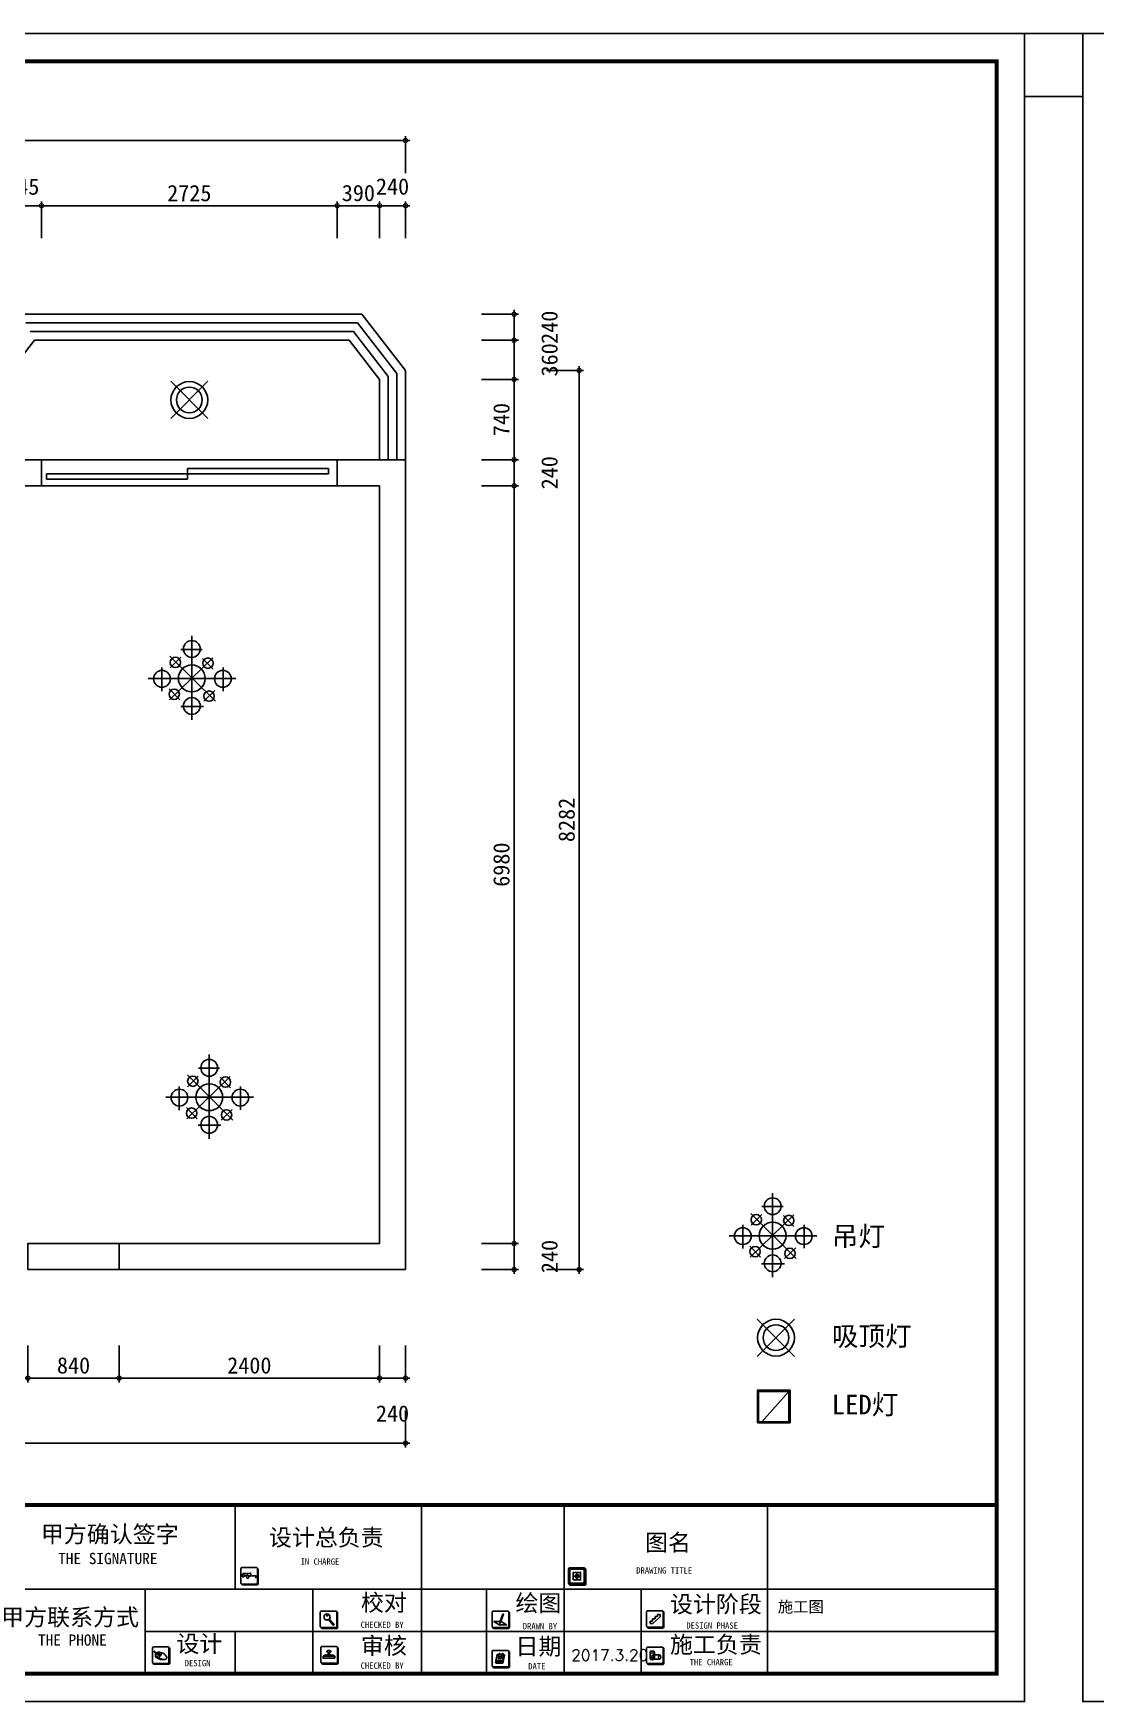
# Model space of a CAD drawing. Header units: millimetres. Extents: x 333665 to 510740, y -473522 to -395501.
# Drawn here: x 434800 to 444590, y -410869 to -395501 of the extents above; entities that cross this region are included whole.
import ezdxf

# ---------------------------------------------------------------- set-up
doc = ezdxf.new("R2010")
doc.units = ezdxf.units.MM
doc.header["$PDMODE"] = 35
doc.header["$PDSIZE"] = 20
for name, color, linetype in [('0-01图框模板说明', 2, 'Continuous'), ('0-02图框细线', 136, 'Continuous'), ('250', 250, 'Continuous'), ('FLOOR', 8, 'Continuous'), ('layer 1', 7, 'Continuous'), ('天花', 2, 'Continuous'), ('家具内线', 8, 'Continuous'), ('家具外线', 50, 'Continuous'), ('柜', 3, 'Continuous'), ('细线', 250, 'Continuous')]:
    doc.layers.add(name, color=color, linetype=linetype)
doc.styles.get("Standard").update_dxf_attribs({"font": 'txt', "bigfont": 'gbcbig.shx'})
doc.styles.add('STYLE1', font='')
doc.styles.add('标注文字', font='simhei.ttf')
doc.styles.get('STYLE1').set_extended_font_data('SimSun')
doc.dimstyles.new('最新标注', dxfattribs={"dimtxt": 150, "dimasz": 80, "dimexe": 40, "dimexo": 40, "dimgap": 40, "dimtad": 1, "dimdec": 0, "dimtxsty": '标注文字', "dimblk": 'DOTSMALL', "dimcen": 2.5, "dimdle": 40, "dimclrd": 46, "dimclre": 46, "dimclrt": 40, "dimadec": 0, "dimazin": 0, "dimtfac": 1, "dimtdec": 0, "dimtmove": 2, "dimatfit": 3, "dimldrblk": 'DOT', "dimfxl": 300, "dimfxlon": 1, "dimarcsym": 0})

# ---------------------------------------------------------------- blocks, each defined once
blk = doc.blocks.new('_DotSmall')
at = {"layer": 'FLOOR', "color": 0, "const_width": 0.5}
blk.add_lwpolyline([(-0.0625, 0, 1), (0.0625, 0, 1)], format="xyb", close=True, dxfattribs=at)
blk = doc.blocks.new('*D236')
at = {"layer": 'Defpoints', "color": 0, "lineweight": -3, "ltscale": 400}
for p in [(434875, -397089), (434530, -399669), (434875, -399669)]:
    blk.add_point(p, dxfattribs=at)
at = {"layer": '细线', "color": 46, "lineweight": -2, "ltscale": 400}
for p, q in [((434490, -397089), (434915, -397089)), ((434530, -397389), (434530, -397049)), ((434875, -397389), (434875, -397049))]:
    blk.add_line(p, q, dxfattribs=at)
at = {"layer": '细线', "color": 46, "lineweight": -2, "ltscale": 400, "xscale": 80, "yscale": 80, "zscale": 80, "rotation": 180}
blk.add_blockref('_DotSmall', (434530, -397089), dxfattribs=at)
at = {"layer": '细线', "color": 46, "lineweight": -2, "ltscale": 400, "xscale": 80, "yscale": 80, "zscale": 80}
blk.add_blockref('_DotSmall', (434875, -397089), dxfattribs=at)
at = {"layer": '细线', "color": 40, "lineweight": -3, "ltscale": 400, "insert": (434702, -396914), "char_height": 150, "attachment_point": 5, "style": '标注文字'}
blk.add_mtext('345', dxfattribs=at)
blk = doc.blocks.new('_Dot')
at = {"color": 0, "linetype": 'ByBlock', "lineweight": -2}
blk.add_line((-0.5, 0), (-1, 0), dxfattribs=at)
at = {"color": 0, "linetype": 'ByBlock', "const_width": 0.5}
blk.add_lwpolyline([(-0.25, 0, 1), (0.25, 0, 1)], format="xyb", close=True, dxfattribs=at)
blk = doc.blocks.new('*D237')
at = {"layer": 'Defpoints', "color": 0, "lineweight": -3, "ltscale": 400}
for p in [(437600, -397089), (434875, -399669), (437600, -399669)]:
    blk.add_point(p, dxfattribs=at)
at = {"layer": '细线', "color": 46, "lineweight": -2, "ltscale": 400}
for p, q in [((434835, -397089), (437640, -397089)), ((434875, -397389), (434875, -397049)), ((437600, -397389), (437600, -397049))]:
    blk.add_line(p, q, dxfattribs=at)
at = {"layer": '细线', "color": 46, "lineweight": -2, "ltscale": 400, "xscale": 80, "yscale": 80, "zscale": 80, "rotation": 180}
blk.add_blockref('_DotSmall', (434875, -397089), dxfattribs=at)
at = {"layer": '细线', "color": 46, "lineweight": -2, "ltscale": 400, "xscale": 80, "yscale": 80, "zscale": 80}
blk.add_blockref('_DotSmall', (437600, -397089), dxfattribs=at)
at = {"layer": '细线', "color": 40, "lineweight": -3, "ltscale": 400, "insert": (436237, -396974), "char_height": 150, "attachment_point": 5, "style": '标注文字'}
blk.add_mtext('2725', dxfattribs=at)
blk = doc.blocks.new('*D238')
at = {"layer": 'Defpoints', "color": 0, "lineweight": -3, "ltscale": 400}
for p in [(437990, -397089), (437600, -399669), (437990, -399669)]:
    blk.add_point(p, dxfattribs=at)
at = {"layer": '细线', "color": 46, "lineweight": -2, "ltscale": 400}
for p, q in [((437560, -397089), (438030, -397089)), ((437600, -397389), (437600, -397049)), ((437990, -397389), (437990, -397049))]:
    blk.add_line(p, q, dxfattribs=at)
at = {"layer": '细线', "color": 46, "lineweight": -2, "ltscale": 400, "xscale": 80, "yscale": 80, "zscale": 80, "rotation": 180}
blk.add_blockref('_DotSmall', (437600, -397089), dxfattribs=at)
at = {"layer": '细线', "color": 46, "lineweight": -2, "ltscale": 400, "xscale": 80, "yscale": 80, "zscale": 80}
blk.add_blockref('_DotSmall', (437990, -397089), dxfattribs=at)
at = {"layer": '细线', "color": 40, "lineweight": -3, "ltscale": 400, "insert": (437795, -396973), "char_height": 150, "attachment_point": 5, "style": '标注文字'}
blk.add_mtext('390', dxfattribs=at)
blk = doc.blocks.new('*D239')
at = {"layer": 'Defpoints', "color": 0, "lineweight": -3, "ltscale": 400}
for p in [(438230, -397089), (438230, -399429), (437990, -399669)]:
    blk.add_point(p, dxfattribs=at)
at = {"layer": '细线', "color": 46, "lineweight": -2, "ltscale": 400}
for p, q in [((437950, -397089), (438270, -397089)), ((437990, -397389), (437990, -397049)), ((438230, -397389), (438230, -397049))]:
    blk.add_line(p, q, dxfattribs=at)
at = {"layer": '细线', "color": 46, "lineweight": -2, "ltscale": 400, "xscale": 80, "yscale": 80, "zscale": 80, "rotation": 180}
blk.add_blockref('_DotSmall', (437990, -397089), dxfattribs=at)
at = {"layer": '细线', "color": 46, "lineweight": -2, "ltscale": 400, "xscale": 80, "yscale": 80, "zscale": 80}
blk.add_blockref('_DotSmall', (438230, -397089), dxfattribs=at)
at = {"layer": '细线', "color": 40, "lineweight": -3, "ltscale": 400, "insert": (438110, -396913), "char_height": 150, "attachment_point": 5, "style": '标注文字'}
blk.add_mtext('240', dxfattribs=at)
blk = doc.blocks.new('*D240')
at = {"color": 46, "lineweight": -2}
for p, q in [((427680, -396489), (438270, -396489)), ((427720, -396789), (427720, -396449)), ((438230, -396789), (438230, -396449))]:
    blk.add_line(p, q, dxfattribs=at)
at = {"layer": 'Defpoints', "color": 0, "lineweight": -3}
for p in [(438230, -396489), (438230, -399429), (427720, -399929)]:
    blk.add_point(p, dxfattribs=at)
at = {"color": 46, "lineweight": -2, "xscale": 80, "yscale": 80, "zscale": 80, "rotation": 180}
blk.add_blockref('_DotSmall', (427720, -396489), dxfattribs=at)
at = {"color": 46, "lineweight": -2, "xscale": 80, "yscale": 80, "zscale": 80}
blk.add_blockref('_DotSmall', (438230, -396489), dxfattribs=at)
at = {"color": 40, "lineweight": -3, "insert": (432975, -396373), "char_height": 150, "attachment_point": 5, "style": '标注文字'}
blk.add_mtext('10510', dxfattribs=at)
blk = doc.blocks.new('*D228')
at = {"color": 46, "lineweight": -2}
for p, q in [((434750, -407589), (434750, -407929)), ((435590, -407589), (435590, -407929)), ((434710, -407889), (435630, -407889))]:
    blk.add_line(p, q, dxfattribs=at)
at = {"layer": 'Defpoints', "color": 0, "lineweight": -3}
for p in [(434750, -406649), (435590, -406649), (435590, -407889)]:
    blk.add_point(p, dxfattribs=at)
at = {"color": 46, "lineweight": -2, "xscale": 80, "yscale": 80, "zscale": 80, "rotation": 180}
blk.add_blockref('_DotSmall', (434750, -407889), dxfattribs=at)
at = {"color": 46, "lineweight": -2, "xscale": 80, "yscale": 80, "zscale": 80}
blk.add_blockref('_DotSmall', (435590, -407889), dxfattribs=at)
at = {"color": 40, "lineweight": -3, "insert": (435170, -407773), "char_height": 150, "attachment_point": 5, "style": '标注文字'}
blk.add_mtext('840', dxfattribs=at)
blk = doc.blocks.new('*D263')
at = {"color": 46, "lineweight": -2}
for p, q in [((435590, -407589), (435590, -407929)), ((437990, -407589), (437990, -407929)), ((435550, -407889), (438030, -407889))]:
    blk.add_line(p, q, dxfattribs=at)
at = {"layer": 'Defpoints', "color": 0, "lineweight": -3}
for p in [(435590, -406649), (437990, -406649), (437990, -407889)]:
    blk.add_point(p, dxfattribs=at)
at = {"color": 46, "lineweight": -2, "xscale": 80, "yscale": 80, "zscale": 80, "rotation": 180}
blk.add_blockref('_DotSmall', (435590, -407889), dxfattribs=at)
at = {"color": 46, "lineweight": -2, "xscale": 80, "yscale": 80, "zscale": 80}
blk.add_blockref('_DotSmall', (437990, -407889), dxfattribs=at)
at = {"color": 40, "lineweight": -3, "insert": (436790, -407773), "char_height": 150, "attachment_point": 5, "style": '标注文字'}
blk.add_mtext('2400', dxfattribs=at)
blk = doc.blocks.new('*D264')
at = {"color": 46, "lineweight": -2}
for p, q in [((437990, -407589), (437990, -407929)), ((438230, -407589), (438230, -407929)), ((437950, -407889), (438270, -407889))]:
    blk.add_line(p, q, dxfattribs=at)
at = {"layer": 'Defpoints', "color": 0, "lineweight": -3}
for p in [(437990, -406649), (438230, -406889), (438230, -407889)]:
    blk.add_point(p, dxfattribs=at)
at = {"color": 46, "lineweight": -2, "xscale": 80, "yscale": 80, "zscale": 80, "rotation": 180}
blk.add_blockref('_DotSmall', (437990, -407889), dxfattribs=at)
at = {"color": 46, "lineweight": -2, "xscale": 80, "yscale": 80, "zscale": 80}
blk.add_blockref('_DotSmall', (438230, -407889), dxfattribs=at)
at = {"color": 40, "lineweight": -3, "insert": (438110, -408216), "char_height": 150, "attachment_point": 5, "style": '标注文字'}
blk.add_mtext('240', dxfattribs=at)
blk = doc.blocks.new('*D265')
at = {"layer": 'Defpoints', "color": 0, "lineweight": -3, "ltscale": 400}
for p in [(427720, -406889), (438230, -406889), (438230, -408489)]:
    blk.add_point(p, dxfattribs=at)
at = {"layer": '细线', "color": 46, "lineweight": -2, "ltscale": 400}
for p, q in [((427720, -408189), (427720, -408529)), ((438230, -408189), (438230, -408529)), ((427680, -408489), (438270, -408489))]:
    blk.add_line(p, q, dxfattribs=at)
at = {"layer": '细线', "color": 46, "lineweight": -2, "ltscale": 400, "xscale": 80, "yscale": 80, "zscale": 80, "rotation": 180}
blk.add_blockref('_DotSmall', (427720, -408489), dxfattribs=at)
at = {"layer": '细线', "color": 46, "lineweight": -2, "ltscale": 400, "xscale": 80, "yscale": 80, "zscale": 80}
blk.add_blockref('_DotSmall', (438230, -408489), dxfattribs=at)
at = {"layer": '细线', "color": 40, "lineweight": -3, "ltscale": 400, "insert": (432975, -408373), "char_height": 150, "attachment_point": 5, "style": '标注文字'}
blk.add_mtext('10510', dxfattribs=at)
blk = doc.blocks.new('*D266')
at = {"color": 46, "lineweight": -2}
for p, q in [((439230, -406929), (439230, -406609)), ((438930, -406649), (439270, -406649)), ((438930, -406889), (439270, -406889))]:
    blk.add_line(p, q, dxfattribs=at)
at = {"layer": 'Defpoints', "color": 0, "lineweight": -3}
for p in [(437990, -406649), (439230, -406649), (438230, -406889)]:
    blk.add_point(p, dxfattribs=at)
at = {"color": 46, "lineweight": -2, "xscale": 80, "yscale": 80, "zscale": 80}
for p, rotation in [((439230, -406649), 90), ((439230, -406889), 270)]:
    blk.add_blockref('_DotSmall', p, dxfattribs=dict(at, rotation=rotation))
at = {"color": 40, "lineweight": -3, "insert": (439557, -406769), "char_height": 150, "attachment_point": 5, "rotation": 90, "style": '标注文字'}
blk.add_mtext('240', dxfattribs=at)
blk = doc.blocks.new('*D267')
at = {"color": 46, "lineweight": -2}
for p, q in [((438930, -399669), (439270, -399669)), ((439230, -406689), (439230, -399629)), ((438930, -406649), (439270, -406649))]:
    blk.add_line(p, q, dxfattribs=at)
at = {"layer": 'Defpoints', "color": 0, "lineweight": -3}
for p in [(437990, -399669), (439230, -399669), (437990, -406649)]:
    blk.add_point(p, dxfattribs=at)
at = {"color": 46, "lineweight": -2, "xscale": 80, "yscale": 80, "zscale": 80}
for p, rotation in [((439230, -399669), 90), ((439230, -406649), 270)]:
    blk.add_blockref('_DotSmall', p, dxfattribs=dict(at, rotation=rotation))
at = {"color": 40, "lineweight": -3, "insert": (439114, -403159), "char_height": 150, "attachment_point": 5, "rotation": 90, "style": '标注文字'}
blk.add_mtext('6980', dxfattribs=at)
blk = doc.blocks.new('*D268')
at = {"layer": 'Defpoints', "color": 0, "lineweight": -3, "ltscale": 400}
for p in [(438230, -399429), (439230, -399429), (437990, -399669)]:
    blk.add_point(p, dxfattribs=at)
at = {"layer": '细线', "color": 46, "lineweight": -2, "ltscale": 400}
for p, q in [((439230, -399709), (439230, -399389)), ((438930, -399429), (439270, -399429)), ((438930, -399669), (439270, -399669))]:
    blk.add_line(p, q, dxfattribs=at)
at = {"layer": '细线', "color": 46, "lineweight": -2, "ltscale": 400, "xscale": 80, "yscale": 80, "zscale": 80}
for p, rotation in [((439230, -399429), 90), ((439230, -399669), 270)]:
    blk.add_blockref('_DotSmall', p, dxfattribs=dict(at, rotation=rotation))
at = {"layer": '细线', "color": 40, "lineweight": -3, "ltscale": 400, "insert": (439557, -399549), "char_height": 150, "attachment_point": 5, "rotation": 90, "style": '标注文字'}
blk.add_mtext('240', dxfattribs=at)
blk = doc.blocks.new('*D269')
at = {"layer": 'Defpoints', "color": 0, "lineweight": -3, "ltscale": 400}
for p in [(437990, -398689), (439230, -398689), (438230, -399429)]:
    blk.add_point(p, dxfattribs=at)
at = {"layer": '细线', "color": 46, "lineweight": -2, "ltscale": 400}
for p, q in [((438930, -398689), (439270, -398689)), ((439230, -399469), (439230, -398649)), ((438930, -399429), (439270, -399429))]:
    blk.add_line(p, q, dxfattribs=at)
at = {"layer": '细线', "color": 46, "lineweight": -2, "ltscale": 400, "xscale": 80, "yscale": 80, "zscale": 80}
for p, rotation in [((439230, -398689), 90), ((439230, -399429), 270)]:
    blk.add_blockref('_DotSmall', p, dxfattribs=dict(at, rotation=rotation))
at = {"layer": '细线', "color": 40, "lineweight": -3, "ltscale": 400, "insert": (439114, -399059), "char_height": 150, "attachment_point": 5, "rotation": 90, "style": '标注文字'}
blk.add_mtext('740', dxfattribs=at)
blk = doc.blocks.new('*D270')
at = {"layer": 'Defpoints', "color": 0, "lineweight": -3, "ltscale": 400}
for p in [(437710, -398329), (439230, -398329), (437990, -398689)]:
    blk.add_point(p, dxfattribs=at)
at = {"layer": '细线', "color": 46, "lineweight": -2, "ltscale": 400}
for p, q in [((438930, -398329), (439270, -398329)), ((439230, -398729), (439230, -398289)), ((438930, -398689), (439270, -398689))]:
    blk.add_line(p, q, dxfattribs=at)
at = {"layer": '细线', "color": 46, "lineweight": -2, "ltscale": 400, "xscale": 80, "yscale": 80, "zscale": 80}
for p, rotation in [((439230, -398329), 90), ((439230, -398689), 270)]:
    blk.add_blockref('_DotSmall', p, dxfattribs=dict(at, rotation=rotation))
at = {"layer": '细线', "color": 40, "lineweight": -3, "ltscale": 400, "insert": (439557, -398509), "char_height": 150, "attachment_point": 5, "rotation": 90, "style": '标注文字'}
blk.add_mtext('360', dxfattribs=at)
blk = doc.blocks.new('*D271')
at = {"layer": 'Defpoints', "color": 0, "lineweight": -3, "ltscale": 400}
for p in [(437827, -398089), (439230, -398089), (437710, -398329)]:
    blk.add_point(p, dxfattribs=at)
at = {"layer": '细线', "color": 46, "lineweight": -2, "ltscale": 400}
for p, q in [((438930, -398089), (439270, -398089)), ((439230, -398369), (439230, -398049)), ((438930, -398329), (439270, -398329))]:
    blk.add_line(p, q, dxfattribs=at)
at = {"layer": '细线', "color": 46, "lineweight": -2, "ltscale": 400, "xscale": 80, "yscale": 80, "zscale": 80}
for p, rotation in [((439230, -398089), 90), ((439230, -398329), 270)]:
    blk.add_blockref('_DotSmall', p, dxfattribs=dict(at, rotation=rotation))
at = {"layer": '细线', "color": 40, "lineweight": -3, "ltscale": 400, "insert": (439557, -398209), "char_height": 150, "attachment_point": 5, "rotation": 90, "style": '标注文字'}
blk.add_mtext('240', dxfattribs=at)
blk = doc.blocks.new('*D272')
at = {"layer": 'Defpoints', "color": 0, "lineweight": -3, "ltscale": 400}
for p in [(438230, -398606), (439830, -398606), (438230, -406889)]:
    blk.add_point(p, dxfattribs=at)
at = {"layer": '细线', "color": 46, "lineweight": -2, "ltscale": 400}
for p, q in [((439530, -398606), (439870, -398606)), ((439830, -406929), (439830, -398566)), ((439530, -406889), (439870, -406889))]:
    blk.add_line(p, q, dxfattribs=at)
at = {"layer": '细线', "color": 46, "lineweight": -2, "ltscale": 400, "xscale": 80, "yscale": 80, "zscale": 80}
for p, rotation in [((439830, -398606), 90), ((439830, -406889), 270)]:
    blk.add_blockref('_DotSmall', p, dxfattribs=dict(at, rotation=rotation))
at = {"layer": '细线', "color": 40, "lineweight": -3, "ltscale": 400, "insert": (439715, -402747), "char_height": 150, "attachment_point": 5, "rotation": 90, "style": '标注文字'}
blk.add_mtext('8282', dxfattribs=at)
blk = doc.blocks.new('efd')
at = {"layer": '家具内线'}
for p, q in [((-22696, -712304), (-22696, -712950)), ((-22779, -712408), (-22616, -712408)), ((-22926, -712548), (-22926, -712730)), ((-22534, -712472), (-22868, -712796)), ((-22864, -712460), (-22515, -712806)), ((-22780, -712468), (-22862, -712551)), ((-22613, -712477), (-22533, -712560)), ((-22455, -712548), (-22455, -712728)), ((-23030, -712631), (-22357, -712631)), ((-22871, -712711), (-22788, -712796)), ((-22604, -712807), (-22519, -712724)), ((-22781, -712846), (-22606, -712846))]:
    blk.add_line(p, q, dxfattribs=at)
at = {"layer": '家具外线'}
for centre, radius in [((-22696, -712405), 64.5), ((-22822, -712508), 39.8), ((-22696, -712631), 103), ((-22572, -712514), 39.8), ((-22925, -712634), 64.5), ((-22457, -712634), 64.5), ((-22831, -712753), 39.8), ((-22696, -712843), 64.5), ((-22563, -712767), 39.8)]:
    blk.add_circle(centre, radius, dxfattribs=at)
blk = doc.blocks.new('adsdw33434')
at = {"layer": '天花', "color": 1}
for p, q in [((-382, 382), (382, -382)), ((382, 382), (-382, -382))]:
    blk.add_line(p, q, dxfattribs=at)
for radius in [377, 264]:
    blk.add_circle((0, 0), radius, dxfattribs=at)

msp = doc.modelspace()

# ---------------------------------------------------------------- hatches: boundary and pattern name
at = {"layer": '0-01图框模板说明'}
for points in [[(436864.3, -409776.3, -0.4142136), (436854.1, -409786.5), (436721.7, -409786.5, -0.071272), (436718.9, -409786.1, 0.3481434), (436728.8, -409793.9), (436861.1, -409793.9, 0.4142136), (436871.3, -409783.7), (436871.3, -409651.4, 0.3331076), (436864, -409641.6, -0.0577433), (436864.3, -409643.9)], [(439885.4, -409779.6, -0.4142136), (439875.2, -409789.8), (439742.8, -409789.8, -0.071272), (439740, -409789.4, 0.3481434), (439749.9, -409797.2), (439882.2, -409797.2, 0.4142136), (439892.4, -409787), (439892.4, -409654.7, 0.3331076), (439885.1, -409644.9, -0.0577433), (439885.4, -409647.2)], [(437597.2, -410177.5, -0.4142136), (437587, -410187.7), (437454.6, -410187.7, -0.071272), (437451.8, -410187.3, 0.3481434), (437461.7, -410195.2), (437594, -410195.2, 0.4142136), (437604.2, -410185), (437604.2, -410052.6, 0.3331076), (437596.9, -410042.9, -0.0577433), (437597.2, -410045.2)], [(439180.2, -410177.5, -0.4142136), (439170.1, -410187.7), (439037.7, -410187.7, -0.071272), (439034.9, -410187.3, 0.3481434), (439044.8, -410195.2), (439177.1, -410195.2, 0.4142136), (439187.3, -410185), (439187.3, -410052.6, 0.3331076), (439180, -410042.9, -0.0577433), (439180.2, -410045.2)], [(440604.5, -410174.2, -0.4142136), (440594.3, -410184.4), (440461.9, -410184.4, -0.071272), (440459.1, -410184, 0.3481434), (440469, -410191.8), (440601.3, -410191.8, 0.4142136), (440611.5, -410181.6), (440611.5, -410049.3, 0.3331076), (440604.2, -410039.5, -0.0577433), (440604.5, -410041.8)], [(436049.7, -410507.4, -0.4142136), (436039.5, -410517.5), (435907.2, -410517.5, -0.071272), (435904.3, -410517.1, 0.3481434), (435914.2, -410525), (436046.6, -410525, 0.4142136), (436056.8, -410514.8), (436056.8, -410382.4, 0.3331076), (436049.4, -410372.7, -0.0577433), (436049.7, -410375)], [(437602.2, -410505.5, -0.4142136), (437592, -410515.7), (437459.7, -410515.7, -0.071272), (437456.8, -410515.3, 0.3481434), (437466.7, -410523.1), (437599.1, -410523.1, 0.4142136), (437609.2, -410512.9), (437609.2, -410380.6, 0.3331076), (437601.9, -410370.8, -0.0577433), (437602.2, -410373.1)], [(439180.2, -410539.5, -0.4142136), (439170.1, -410549.7), (439037.7, -410549.7, -0.071272), (439034.9, -410549.2, 0.3481434), (439044.8, -410557.1), (439177.1, -410557.1, 0.4142136), (439187.3, -410546.9), (439187.3, -410414.6, 0.3331076), (439180, -410404.8, -0.0577433), (439180.2, -410407.1)], [(440604.5, -410509.2, -0.4142136), (440594.3, -410519.3), (440461.9, -410519.3, -0.071272), (440459.1, -410518.9, 0.3481434), (440469, -410526.8), (440601.3, -410526.8, 0.4142136), (440611.5, -410516.6), (440611.5, -410384.2, 0.3331076), (440604.2, -410374.5, -0.0577433), (440604.5, -410376.8)]]:
    msp.add_hatch(color=8, dxfattribs=at).paths.add_polyline_path(points)
h = msp.add_hatch(color=8, dxfattribs=at)
h.paths.add_polyline_path([(439809, -409701.2), (439795.8, -409701.2), (439795.8, -409713.4), (439809, -409713.4)])
h.paths.add_polyline_path([(439809, -409713.4), (439822.2, -409713.4), (439822.2, -409701.2), (439809, -409701.2)])
h.paths.add_polyline_path([(439809, -409713.4), (439809, -409725.6), (439822.2, -409725.6), (439822.2, -409713.4)])
h.paths.add_polyline_path([(439809, -409713.4), (439795.8, -409713.4), (439795.8, -409725.6), (439809, -409725.6)])

# ---------------------------------------------------------------- linework, layer by layer
at = {"color": 3, "lineweight": -3}
for p, q in [((434692.3, -398088.6), (437827, -398088.6)), ((434731.4, -398168.6), (437787.9, -398168.6)), ((437787.9, -398168.6), (438149.6, -398633.7)), ((437827, -398088.6), (438229.6, -398606.3)), ((434809.6, -398328.6), (434529.6, -398688.6)), ((434770.5, -398248.6), (437748.8, -398248.6)), ((434809.6, -398328.6), (437709.6, -398328.6)), ((437709.6, -398328.6), (437989.6, -398688.6)), ((437748.8, -398248.6), (438069.6, -398661.2)), ((438149.6, -399428.6), (438149.6, -398633.7)), ((438229.6, -399428.6), (438229.6, -398606.3)), ((437989.6, -399428.6), (437989.6, -398688.6)), ((438069.6, -399428.6), (438069.6, -398661.2))]:
    msp.add_line(p, q, dxfattribs=at)
at = {"color": 0, "lineweight": -3}
for p, q in [((434289.6, -399428.6), (434874.6, -399428.6)), ((438229.6, -406888.6), (438229.6, -399428.6)), ((434874.6, -399668.6), (434529.6, -399668.6)), ((437989.6, -406648.6), (437989.6, -399668.6)), ((435589.6, -406648.6), (435969.6, -406648.6)), ((435589.6, -406648.6), (435589.6, -406888.6)), ((435969.6, -406648.6), (437989.6, -406648.6)), ((435589.6, -406888.6), (435969.6, -406888.6)), ((435969.6, -406888.6), (438229.6, -406888.6))]:
    msp.add_line(p, q, dxfattribs=at)
at = {"color": 1, "lineweight": -3}
for p, q in [((434874.6, -399428.6), (434874.6, -399668.6)), ((437599.6, -399668.6), (437599.6, -399428.6)), ((437599.6, -399428.6), (437989.6, -399428.6)), ((437989.6, -399428.6), (438229.6, -399428.6)), ((437989.6, -399668.6), (437599.6, -399668.6)), ((441763.1, -408011.1), (441512.9, -408291.1))]:
    msp.add_line(p, q, dxfattribs=at)
at = {"color": 8, "lineweight": -3}
for p, q in [((434874.6, -399428.6), (437599.6, -399428.6)), ((434874.6, -399668.6), (437599.6, -399668.6))]:
    msp.add_line(p, q, dxfattribs=at)
at = {"color": 1, "lineweight": -3}
for points in [[(443935.3, -395501.4), (444471.2, -395501.4), (444471.2, -396082.2), (443935.3, -396082.2)], [(435589.6, -406888.6), (434749.6, -406888.6), (434749.6, -406648.6), (435589.6, -406648.6)], [(441473.1, -408301.1), (441773.1, -408301.1), (441773.1, -408001.1), (441473.1, -408001.1)], [(441483.1, -408291.1), (441763.1, -408291.1), (441763.1, -408011.1), (441483.1, -408011.1)]]:
    msp.add_lwpolyline(points, close=True, dxfattribs=at)
at = {"layer": '0-01图框模板说明', "color": 8}
for p, q in [((436735.9, -409690.3), (436797.8, -409685.4)), ((436745.2, -409690.8), (436798.5, -409686.6)), ((436784.1, -409713.9), (436846, -409709)), ((439809, -409679.4), (439809, -409747.4)), ((436793.4, -409714.4), (436846.6, -409710.2)), ((439775.1, -409713.4), (439843, -409713.4)), ((437519.1, -410113.7), (437562.7, -410163.8)), ((437527.4, -410106.4), (437570.8, -410156.2)), ((439097.9, -410148.9), (439097.3, -410150.6)), ((439097.3, -410150.6), (439097.5, -410151.7)), ((439098.4, -410149.1), (439097.5, -410151.7)), ((439098.4, -410151), (439097.5, -410151.7)), ((439099, -410149.3), (439098.4, -410151)), ((440483.3, -410128.4), (440483.3, -410149.9)), ((440483.3, -410128.4), (440506.4, -410128.4)), ((440483.3, -410149.9), (440507.3, -410149.9)), ((440506.4, -410106.9), (440529.5, -410106.9)), ((440506.4, -410106.9), (440506.4, -410128.4)), ((440575.7, -410089.1), (440507.3, -410149.9)), ((440529.5, -410085.4), (440529.5, -410106.9)), ((440529.5, -410085.4), (440552.6, -410085.4)), ((440552.6, -410065.4), (440575.7, -410065.4)), ((440552.6, -410065.4), (440552.6, -410085.4)), ((440575.7, -410065.4), (440575.7, -410089.1)), ((435922.6, -410447.9), (435922.6, -410447.9)), ((435929.6, -410427.6), (435954.4, -410440.4)), ((435934, -410454.2), (435965.3, -410471.7)), ((435960.9, -410428.7), (435936, -410419.4)), ((435939.6, -410429.1), (435939.6, -410429.1)), ((435939.6, -410429.1), (435957.6, -410439.1)), ((435961.5, -410432.1), (435942.3, -410424.3)), ((435993.3, -410421.5), (435961.3, -410412.9)), ((435968.2, -410440.4), (435973.7, -410443.5)), ((437470.3, -410451.5), (437485.7, -410440.7)), ((437487.1, -410440.3), (437502.9, -410440.3)), ((437520.4, -410431.9), (437520.4, -410428.8)), ((437526.1, -410431.5), (437526.1, -410428.8)), ((437545.6, -410440.3), (437562.2, -410440.3)), ((437577.7, -410451.5), (437563.7, -410440.8)), ((439136.2, -410436.3), (439119.1, -410509.8)), ((439138.5, -410438.3), (439121.4, -410511.8)), ((439140.7, -410440.2), (439123.6, -410513.7)), ((439142.6, -410442), (439125.5, -410515.5)), ((439133.8, -410434.3), (439142.6, -410442)), ((440484, -410412.6), (440484, -410475.2)), ((440571.9, -410437.6), (440509.3, -410437.6)), ((440525.5, -410412.6), (440525.5, -410475.2)), ((439057.9, -410507.8), (439066.8, -410515.5)), ((439119.1, -410509.8), (439060.3, -410509.8)), ((439121.4, -410511.8), (439062.6, -410511.8)), ((439123.6, -410513.7), (439064.9, -410513.7)), ((439125.5, -410515.5), (439066.8, -410515.5)), ((440571.9, -410479.1), (440509.3, -410479.1))]:
    msp.add_line(p, q, dxfattribs=at)
at = {"layer": '0-01图框模板说明', "color": 2, "const_width": 37.5}
msp.add_lwpolyline([(443676.6, -395760.2), (443676.6, -410610.7), (422461.6, -410610.7), (422461.6, -395760.2)], close=True, dxfattribs=at)
msp.add_lwpolyline([(443676.6, -409058.4), (422458.6, -409058.4)], dxfattribs=at)
at = {"layer": '0-01图框模板说明', "color": 8}
for points in [[(436721.7, -409786.5), (436854.1, -409786.5, 0.4142136), (436864.3, -409776.3), (436864.3, -409643.9, 0.4142136), (436854.1, -409633.7), (436721.7, -409633.7, 0.4142136), (436711.6, -409643.9), (436711.6, -409776.3, 0.4142136)], [(439742.8, -409789.8), (439875.2, -409789.8, 0.4142136), (439885.4, -409779.6), (439885.4, -409647.2, 0.4142136), (439875.2, -409637), (439742.8, -409637, 0.4142136), (439732.7, -409647.2), (439732.7, -409779.6, 0.4142136)], [(437454.6, -410187.7), (437587, -410187.7, 0.4142136), (437597.2, -410177.5), (437597.2, -410045.2, 0.4142136), (437587, -410035), (437454.6, -410035, 0.4142136), (437444.4, -410045.2), (437444.4, -410177.5, 0.4142136)], [(439037.7, -410187.7), (439170.1, -410187.7, 0.4142136), (439180.2, -410177.5), (439180.2, -410045.2, 0.4142136), (439170.1, -410035), (439037.7, -410035, 0.4142136), (439027.5, -410045.2), (439027.5, -410177.5, 0.4142136)], [(439131.6, -410067.1), (439126, -410065.1), (439126.3, -410064.3, -0.4519616), (439129.5, -410063), (439130.3, -410063.3, -0.4184348), (439131.9, -410066.4)], [(440461.9, -410184.4), (440594.3, -410184.4, 0.4142136), (440604.5, -410174.2), (440604.5, -410041.8, 0.4142136), (440594.3, -410031.7), (440461.9, -410031.7, 0.4142136), (440451.7, -410041.8), (440451.7, -410174.2, 0.4142136)], [(435907.2, -410517.5), (436039.5, -410517.5, 0.4142136), (436049.7, -410507.4), (436049.7, -410375, 0.4142136), (436039.5, -410364.8), (435907.2, -410364.8, 0.4142136), (435897, -410375), (435897, -410507.4, 0.4142136)], [(437459.7, -410515.7), (437592, -410515.7, 0.4142136), (437602.2, -410505.5), (437602.2, -410373.1, 0.4142136), (437592, -410362.9), (437459.7, -410362.9, 0.4142136), (437449.5, -410373.1), (437449.5, -410505.5, 0.4142136)], [(437472.4, -410450.6), (437575.6, -410450.6, -0.4142136), (437578.6, -410453.6), (437578.6, -410467, -0.4142136), (437575.6, -410469.9), (437472.4, -410469.9, -0.4142136), (437469.4, -410467), (437469.4, -410453.6, -0.4142136)], [(439037.7, -410549.7), (439170.1, -410549.7, 0.4142136), (439180.2, -410539.5), (439180.2, -410407.1, 0.4142136), (439170.1, -410396.9), (439037.7, -410396.9, 0.4142136), (439027.5, -410407.1), (439027.5, -410539.5, 0.4142136)], [(440461.9, -410519.3), (440594.3, -410519.3, 0.4142136), (440604.5, -410509.2), (440604.5, -410376.8, 0.4142136), (440594.3, -410366.6), (440461.9, -410366.6, 0.4142136), (440451.7, -410376.8), (440451.7, -410509.2, 0.4142136)]]:
    msp.add_lwpolyline(points, format="xyb", close=True, dxfattribs=at)
for points in [[(436718.9, -409786.1, 0.3481435), (436728.8, -409793.9), (436861.1, -409793.9, 0.4142136), (436871.3, -409783.7), (436871.3, -409651.4, 0.3331075), (436864, -409641.6)], [(439740, -409789.4, 0.3481435), (439749.9, -409797.2), (439882.2, -409797.2, 0.4142136), (439892.4, -409787), (439892.4, -409654.7, 0.3331075), (439885.1, -409644.9)], [(437451.8, -410187.3, 0.3481435), (437461.7, -410195.2), (437594, -410195.2, 0.4142136), (437604.2, -410185), (437604.2, -410052.6, 0.3331075), (437596.9, -410042.9)], [(439034.9, -410187.3, 0.3481435), (439044.8, -410195.2), (439177.1, -410195.2, 0.4142136), (439187.3, -410185), (439187.3, -410052.6, 0.3331075), (439180, -410042.9)], [(440459.1, -410184, 0.3481435), (440469, -410191.8), (440601.3, -410191.8, 0.4142136), (440611.5, -410181.6), (440611.5, -410049.3, 0.3331075), (440604.2, -410039.5)], [(435904.3, -410517.1, 0.3481435), (435914.2, -410525), (436046.6, -410525, 0.4142136), (436056.8, -410514.8), (436056.8, -410382.4, 0.3331075), (436049.4, -410372.7)], [(437456.8, -410515.3, 0.3481435), (437466.7, -410523.1), (437599.1, -410523.1, 0.4142136), (437609.2, -410512.9), (437609.2, -410380.6, 0.3331075), (437601.9, -410370.8)], [(439034.9, -410549.2, 0.3481435), (439044.8, -410557.1), (439177.1, -410557.1, 0.4142136), (439187.3, -410546.9), (439187.3, -410414.6, 0.3331075), (439180, -410404.8)], [(440459.1, -410518.9, 0.3481435), (440469, -410526.8), (440601.3, -410526.8, 0.4142136), (440611.5, -410516.6), (440611.5, -410384.2, 0.3331075), (440604.2, -410374.5)]]:
    msp.add_lwpolyline(points, format="xyb", dxfattribs=at)
for points in [[(439743.3, -409779.2), (439874.8, -409779.2), (439874.8, -409647.6), (439743.3, -409647.6)], [(439775.1, -409747.4), (439843, -409747.4), (439843, -409679.4), (439775.1, -409679.4)], [(439795.8, -409701.2), (439822.2, -409701.2), (439822.2, -409725.6), (439795.8, -409725.6)], [(439099, -410149.3), (439097.9, -410148.9), (439100, -410136.5), (439105.6, -410138.6)], [(439129.7, -410072.3), (439124.1, -410070.3), (439100, -410136.5), (439105.6, -410138.6)], [(439131.7, -410067.2), (439125.9, -410065.1), (439124, -410070.3), (439129.8, -410072.4)], [(437500.6, -410441.7), (437547.6, -410441.7), (437547.6, -410447.4), (437500.6, -410447.4)], [(439088.6, -410452.1), (439112.8, -410452.1), (439107, -410471.2), (439082.8, -410471.2)], [(439072.6, -410490.5), (439078.4, -410490.5), (439077, -410495.1), (439071.2, -410495.1)], [(439084.1, -410490.5), (439089.9, -410490.5), (439088.5, -410495.1), (439082.7, -410495.1)], [(439095.1, -410490.5), (439100.9, -410490.5), (439099.5, -410495.1), (439093.7, -410495.1)], [(439106.3, -410490.5), (439112.1, -410490.5), (439110.7, -410495.1), (439104.9, -410495.1)]]:
    msp.add_lwpolyline(points, close=True, dxfattribs=at)
for points in [[(439108.8, -410129.8), (439111, -410129.8), (439161.1, -410162.8), (439093.9, -410162.8), (439043.8, -410129.8), (439102.5, -410129.8)], [(437531.5, -410437.2), (437540.9, -410437.2), (437547.6, -410441.7), (437500.6, -410441.7), (437508, -410437.2), (437515.3, -410437.2)], [(439088.1, -410434.3), (439133.8, -410434.3), (439116.7, -410507.8), (439057.9, -410507.8), (439075, -410434.3), (439085.4, -410434.3)]]:
    msp.add_lwpolyline(points, dxfattribs=at)
for centre, radius in [((437505.9, -410089.2), 27.6), ((439117.9, -410442.5), 2.07)]:
    msp.add_circle(centre, radius, dxfattribs=at)
for centre, radius, start, end in [((436750.4, -409709.2), 19, 105.75698, 120.90147), ((436757, -409699.9), 12.3, 194.48109, 315.05273), ((436745.3, -409691.1), 0.254, 94.53797, 105.75698), ((436794.2, -409695.5), 10.8, 298.71142, 70.12693), ((436798.5, -409686.9), 0.254, 62.53976, 94.53797), ((436793.9, -409695.7), 10.2, 300.32853, 62.53976), ((436799.2, -409704.8), 0.261, 133.83275, 294.27982), ((436842.3, -409719.1), 10.8, 298.71142, 70.12693), ((436751.2, -409728.2), 16.6, 39.93772, 115.08211), ((436798.5, -409732.8), 19, 105.75698, 138.68122), ((436793.4, -409714.7), 0.254, 94.53797, 105.75698), ((436846.6, -409710.5), 0.254, 62.53976, 94.53797), ((436842, -409719.3), 10.2, 300.32853, 62.53976), ((436847.4, -409728.4), 0.261, 133.83275, 294.27982), ((437506.5, -410091.5), 27.6, 191.50537, 300.50305), ((437504.7, -410088.8), 13.8, 22.4479, 114.91738), ((437501.2, -410082.3), 6.47, 340.03412, 111.51774), ((437506.5, -410091.5), 27.6, 323.79176, 16.59293), ((437565.2, -410158.4), 6.02, 246.29169, 21.68237), ((435960.8, -410444.8), 35.5, 172.23155, 207.50847), ((435941.9, -410440), 16.3, 158.18292, 240.90017), ((435995.6, -410467.1), 76.4, 139.32492, 154.28325), ((435996.6, -410371.6), 112.1, 233.07145, 279.66773), ((435953.9, -410438.6), 26.8, 74.0812, 127.26399), ((435940.7, -410426.5), 2.77, 54.17545, 246.924), ((435942.5, -410426.1), 35.7, 277.38404, 14.54168), ((435962.6, -410426.6), 16.1, 239.14426, 279.65487), ((435958.6, -410435.1), 4.12, 255.59476, 46.20559), ((435953.5, -410442.9), 16.1, 22.14548, 62.65609), ((435964.7, -410438.4), 4.07, 279.65487, 22.14548), ((436010.2, -410381.7), 100.5, 243.49964, 273.01635), ((435940.5, -410507), 100.5, 28.78399, 58.3007), ((436008.3, -410462.7), 20.7, 290.37624, 11.42411), ((437487.1, -410443.3), 2.97, 90, 119.87718), ((437523.3, -410356.3), 59.1, 259.24495, 280.75505), ((437498.7, -410431.7), 21.9, 7.60876, 51.99549), ((437511.1, -410427.9), 10.2, 284.90703, 336.82099), ((437523.4, -410422.8), 17.9, 237.03411, 302.96589), ((437547.8, -410431.7), 21.9, 128.00451, 172.39124), ((437528.2, -410431.5), 2.08, 180, 209.57661), ((437535.8, -410427.2), 10.9, 209.57661, 255.90559), ((437562.2, -410443.3), 2.97, 58.64341, 90), ((439086.1, -410442.5), 2.07, 133.54052, 58.50942), ((439100.2, -410439.3), 15.6, 120.08382, 193.46069), ((439086.3, -410441.9), 1.58, 218.39226, 328.45377), ((439100, -410439.2), 12.9, 118.98843, 196.0214), ((439087.2, -410443.2), 2.07, 72.60473, 87.69362), ((439094.4, -410433.1), 7.54, 350.54539, 105.73103), ((439093.7, -410433.8), 5.93, 355.44035, 89.68225), ((439131.8, -410439.3), 15.6, 127.16749, 193.46069), ((439117.8, -410441.9), 1.58, 218.39226, 328.45377), ((439119, -410443.2), 2.07, 72.60473, 215.77066), ((439131, -410439), 12.4, 120.88, 197.64495), ((439125.5, -410431.1), 5.29, 75.64141, 126.12439), ((439125.1, -410432.4), 4.14, 333.23085, 96.56595), ((439124.9, -410432.2), 6.43, 340.70057, 72.93021)]:
    msp.add_arc(centre, radius, start, end, dxfattribs=at)
for centre, major_axis, ratio in [((436735.1, -409706.1), (0, 15.8), 0.6460175), ((436736.1, -409706.6), (0, 15.8), 0.6460175), ((436774.2, -409717.5), (0, 15.8), 0.6460175), ((436774.9, -409718.1), (0, 15.8), 0.6460175), ((440504.8, -410412.6), (-20.8, 0), 0.454196), ((440504.8, -410475.2), (-20.8, 0), 0.454196), ((440509.3, -410458.4), (0, 20.8), 0.454196), ((440571.9, -410458.4), (0, 20.8), 0.454196)]:
    msp.add_ellipse(centre, major_axis=major_axis, ratio=ratio, dxfattribs=at)
msp.add_ellipse((437523.3, -410407), major_axis=(19.5, 0), ratio=0.4609325, start_param=-0.967391, end_param=4.1089837, dxfattribs=at)
for points in [[(435932.7, -410422), (435921.5, -410420.4), (435915.9, -410414.5), (435913.2, -410401.8)], [(435933.9, -410419.9), (435921, -410419.7), (435916.9, -410410.3), (435914.4, -410400.7)]]:
    msp.add_open_spline(points, degree=3, dxfattribs=at)
at = {"layer": '0-02图框细线'}
for p, q in [((436660.4, -409834.5), (436660.4, -409058.4)), ((438376.8, -409834.5), (438376.8, -409058.4)), ((439691.7, -410610.7), (439691.7, -409058.4)), ((441566.1, -409834.5), (441566.1, -409058.4)), ((427442.6, -409834.5), (443676.6, -409834.5)), ((435828.6, -410610.7), (435828.6, -409834.5)), ((437374.1, -410610.7), (437374.1, -409834.5)), ((438376.8, -410610.7), (438376.8, -409834.5)), ((438976.4, -410610.7), (438976.4, -409834.5)), ((440400.6, -410610.7), (440400.6, -409834.5)), ((441566.1, -410610.7), (441566.1, -409834.5)), ((443676.6, -410222.6), (435828.6, -410222.6)), ((436660.4, -410610.7), (436660.4, -410222.6))]:
    msp.add_line(p, q, dxfattribs=at)
for points in [[(443935.3, -395501.4), (443935.3, -410869.4), (422202.8, -410869.4), (422202.8, -395501.4)], [(466203.7, -395501.4), (466203.7, -410869.4), (444471.2, -410869.4), (444471.2, -395501.4)]]:
    msp.add_lwpolyline(points, close=True, dxfattribs=at)
at = {"layer": '柜', "color": 2}
for p, q in [((434919.6, -399558.6), (436219.6, -399558.6)), ((434919.6, -399608.6), (434919.6, -399558.6)), ((436219.6, -399508.6), (437519.6, -399508.6)), ((436219.6, -399558.6), (436219.6, -399508.6)), ((436219.6, -399558.6), (436219.6, -399608.6)), ((437519.6, -399558.6), (436219.6, -399558.6)), ((437519.6, -399508.6), (437519.6, -399558.6)), ((436219.6, -399608.6), (434919.6, -399608.6))]:
    msp.add_line(p, q, dxfattribs=at)

# ---------------------------------------------------------------- block references
at = {"layer": '250', "color": 1, "xscale": 1.200000000011642, "yscale": 1.200000000069849, "zscale": 1.2}
for p in [(463495, 453713.7), (463655.8, 449855.4), (468848.1, 448580)]:
    msp.add_blockref('efd', p, dxfattribs=at)
at = {"layer": '天花', "color": 3, "xscale": 0.4500000000116415, "yscale": 0.4500000000698492, "zscale": 0.45}
for p in [(436237.1, -398878.6), (441643.6, -407516.7)]:
    msp.add_blockref('adsdw33434', p, dxfattribs=at)

# ---------------------------------------------------------------- texts
at = {"layer": '0-02图框细线'}
for s, insert, char_height, attachment_point in [('{\\fSimSun|b0|i0|c134|p2;甲方确认签字}', (434869.2, -409335.6), 155.232, 4), ('{\\fSimSun|b0|i0|c134|p2;设计总负责}', (436970.1, -409365.4), 155.232, 4), ('{\\fSimSun|b0|i0|c134|p2;图名}', (440436.6, -409412.4), 155.232, 4), ('{\\fSimSun|b0|i0|c134|p2;THE SIGNATURE}', (435028.4, -409551.8), 103.488, 4), ('{\\fSimSun|b0|i0|c134|p2;IN CHARGE}', (437262.9, -409580), 58.307, 4), ('{\\fSimSun|b0|i0|c134|p2;DRAWING TITLE}', (440355.8, -409660.8), 58.307, 4), ('{\\fSimSun|b0|i0|c134|p2;校对}', (437818.4, -409965.5), 155.232, 4), ('{\\fSimSun|b0|i0|c134|p2;绘图}', (439242.6, -409969.9), 155.232, 4), ('{\\fSimSun|b0|i0|c134|p2;甲方联系方式}', (434502.9, -410100.5), 155.232, 4), ('{\\fSimSun|b0|i0|c134|p2;设计阶段}', (440666.9, -409980.4), 155.232, 4), ('{\\fSimHei|b0|i0|c134|p2;施工图}', (441872.5, -410000.7), 103.488, 5), ('{\\fSimSun|b0|i0|c134|p2;CHECKED BY}', (437816, -410161.8), 58.307, 4), ('{\\fSimSun|b0|i0|c134|p2;DRAWN BY}', (439309.7, -410173.9), 58.307, 4), ('{\\fSimSun|b0|i0|c134|p2;DESIGN PHASE}', (440817.4, -410169.3), 58.307, 4), ('{\\fSimSun|b0|i0|c134|p2;THE PHONE}', (434842.7, -410303.2), 103.488, 4), ('{\\fSimSun|b0|i0|c134|p2;设计}', (436118.4, -410344.8), 155.232, 4), ('{\\fSimSun|b0|i0|c134|p2;审核}', (437818.4, -410362.4), 155.232, 4), ('{\\fSimSun|b0|i0|c134|p2;日期}', (439242.6, -410369.4), 155.232, 4), ('{\\fSimSun|b0|i0|c134|p2;施工负责}', (440666.8, -410351.5), 155.232, 4), ('2017.3.20', (439756.9, -410441.3), 103.49, 4), ('{\\fSimSun|b0|i0|c134|p2;THE CHARGE}', (440848.2, -410505.3), 58.307, 4), ('{\\fSimSun|b0|i0|c134|p2;DESIGN}', (436194.4, -410514.6), 58.307, 4), ('{\\fSimSun|b0|i0|c134|p2;CHECKED BY}', (437816, -410538.3), 58.307, 4), ('{\\fSimSun|b0|i0|c134|p2;DATE}', (439360.4, -410543.3), 58.307, 4)]:
    msp.add_mtext(s, dxfattribs=dict(at, insert=insert, char_height=char_height, attachment_point=attachment_point))
at = {"layer": 'layer 1', "color": 2, "lineweight": -3, "style": 'STYLE1'}
for s, p in [('吊灯', (442158.2, -406672.3)), ('吸顶灯', (442158.2, -407592.2)), ('LED灯', (442158.2, -408223.1))]:
    msp.add_text(s, height=180, dxfattribs=at).set_placement(p)

# ---------------------------------------------------------------- dimensions: what is measured, and where the dimension line sits
at = {"color": 0, "lineweight": -3}
for base, p1, p2, picture, middle in [((438229.6, -396488.6), (427719.6, -399928.6), (438229.6, -399428.6), '*D240', (432974.6, -396372.8)), ((435589.6, -407888.6), (434749.6, -406648.6), (435589.6, -406648.6), '*D228', (435169.6, -407772.8)), ((437989.6, -407888.6), (435589.6, -406648.6), (437989.6, -406648.6), '*D263', (436789.6, -407772.8)), ((438229.6, -407888.6), (437989.6, -406648.6), (438229.6, -406888.6), '*D264', (438109.6, -408216.2))]:
    dim = msp.add_linear_dim(base=base, p1=p1, p2=p2, dimstyle='最新标注', dxfattribs=at)
    dim.commit()
    dim.dimension.update_dxf_attribs({"geometry": picture, "text_midpoint": middle})
for base, p1, p2, picture, middle in [((439229.6, -399668.6), (437989.6, -406648.6), (437989.6, -399668.6), '*D267', (439113.8, -403158.6)), ((439229.6, -406648.6), (438229.6, -406888.6), (437989.6, -406648.6), '*D266', (439557.2, -406768.6))]:
    dim = msp.add_linear_dim(base=base, p1=p1, p2=p2, angle=90, dimstyle='最新标注', dxfattribs=at)
    dim.commit()
    dim.dimension.update_dxf_attribs({"geometry": picture, "text_midpoint": middle})
at = {"layer": '细线', "color": 2, "lineweight": -3, "ltscale": 400}
for base, p1, p2, picture, middle in [((434874.6, -397088.6), (434529.6, -399668.6), (434874.6, -399668.6), '*D236', (434702.1, -396913.6)), ((437599.6, -397088.6), (434874.6, -399668.6), (437599.6, -399668.6), '*D237', (436237.1, -396973.6)), ((437989.6, -397088.6), (437599.6, -399668.6), (437989.6, -399668.6), '*D238', (437794.6, -396972.8)), ((438229.6, -397088.6), (437989.6, -399668.6), (438229.6, -399428.6), '*D239', (438109.6, -396912.8)), ((438229.6, -408488.6), (427719.6, -406888.6), (438229.6, -406888.6), '*D265', (432974.6, -408372.8))]:
    dim = msp.add_linear_dim(base=base, p1=p1, p2=p2, dimstyle='最新标注', dxfattribs=at)
    dim.commit()
    dim.dimension.update_dxf_attribs({"geometry": picture, "text_midpoint": middle})
for base, p1, p2, picture, middle in [((439229.6, -398088.6), (437709.6, -398328.6), (437827, -398088.6), '*D271', (439557.2, -398208.6)), ((439229.6, -398328.6), (437989.6, -398688.6), (437709.6, -398328.6), '*D270', (439557.2, -398508.6)), ((439829.6, -398606.3), (438229.6, -406888.6), (438229.6, -398606.3), '*D272', (439714.6, -402747.5)), ((439229.6, -398688.6), (438229.6, -399428.6), (437989.6, -398688.6), '*D269', (439113.8, -399058.6)), ((439229.6, -399428.6), (437989.6, -399668.6), (438229.6, -399428.6), '*D268', (439557.2, -399548.6))]:
    dim = msp.add_linear_dim(base=base, p1=p1, p2=p2, angle=90, dimstyle='最新标注', dxfattribs=at)
    dim.commit()
    dim.dimension.update_dxf_attribs({"geometry": picture, "text_midpoint": middle})

doc.saveas('drawing.dxf')
